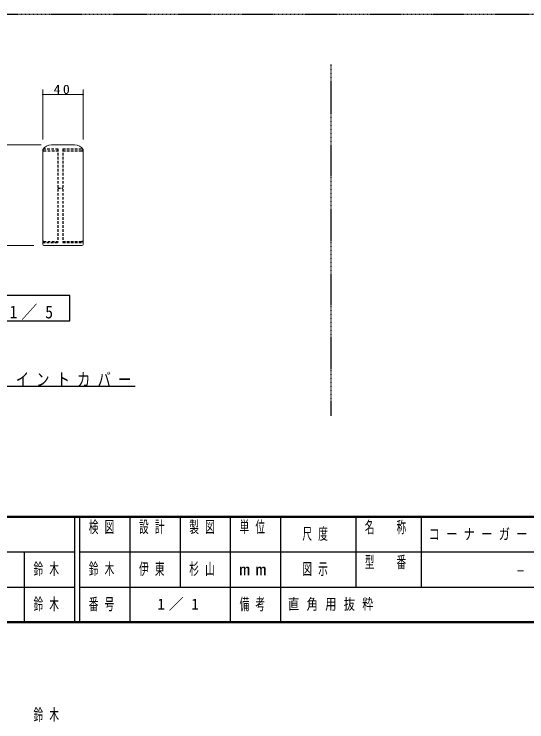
# Model space of a CAD drawing. Units: millimetres, scale not verified. Extents: x -3908 to 0, y -198 to 2670.
# Drawn here: x -2555 to -1535, y -198 to 1210 of the extents above; entities that cross this region are included whole.
import ezdxf
from ezdxf.enums import TextEntityAlignment as Align

# ---------------------------------------------------------------- set-up
doc = ezdxf.new("R2010")
doc.units = ezdxf.units.MM
doc.linetypes.add('USER3', pattern=[8, 3, -1, 1, -1, 1, -1])
doc.linetypes.add('USER4', pattern=[8, 5, -3])
for name, color, linetype, lineweight in [('A3図枠', 7, 'Continuous', 25), ('線', 7, 'Continuous', 25), ('補助', 2, 'Continuous', 13)]:
    doc.layers.add(name, color=color, linetype=linetype, lineweight=lineweight)
doc.layers.add('図面プロファイル', color=7, linetype='Continuous')
doc.styles.add('ＭＳ ゴシック', font='')
doc.styles.get('ＭＳ ゴシック').set_extended_font_data('MS Gothic')

# ---------------------------------------------------------------- blocks, each defined once
blk = doc.blocks.new('dimension_origin')
at = {"color": 0, "linetype": 'Continuous', "lineweight": -2}
blk.add_circle((0, 0), 1.25, dxfattribs=at)

msp = doc.modelspace()

# ---------------------------------------------------------------- linework, layer by layer
at = {"layer": 'A3図枠', "lineweight": 50}
for p, q in [((-3850, 210), (0, 210)), ((-3850, 0), (0, 0))]:
    msp.add_line(p, q, dxfattribs=at)
at = {"layer": 'A3図枠', "color": 211}
for p, q in [((-2435, 210), (-2435, 0)), ((-2425, 210), (-2425, 0)), ((-2325, 210), (-2325, 70)), ((-2225, 210), (-2225, 70)), ((-2125, 210), (-2125, 0)), ((-2025, 210), (-2025, 70)), ((-1875, 210), (-1875, 70)), ((-1875, 140), (-700, 140)), ((-2425, 70), (0, 70))]:
    msp.add_line(p, q, dxfattribs=at)
at = {"layer": 'A3図枠'}
for p, q in [((-1745, 210), (-1745, 70)), ((-3850, 140), (-2435, 140)), ((-2535, 140), (-2535, 0)), ((-2425, 140), (-1875, 140)), ((-3850, 70), (-2435, 70)), ((-2325, 70), (-2325, 0)), ((-2025, 70), (-2025, 0))]:
    msp.add_line(p, q, dxfattribs=at)
at = {"layer": '線', "color": 2, "linetype": 'USER3'}
for p, q in [((-3750, 1210), (-100, 1210)), ((-1925, 1110), (-1925, 410))]:
    msp.add_line(p, q, dxfattribs=at)
at = {"layer": '線', "lineweight": 13}
for p, q in [((-2481, 950), (-2435, 950)), ((-2498, 940.536), (-2498, 752)), ((-2418, 940.536), (-2418, 752)), ((-2496, 750), (-2420, 750))]:
    msp.add_line(p, q, dxfattribs=at)
at = {"layer": '線', "color": 4, "linetype": 'USER4'}
for p, q in [((-2497, 942), (-2468, 942)), ((-2496, 938), (-2468, 938)), ((-2468, 942), (-2468, 756)), ((-2458, 942), (-2419, 942)), ((-2458, 942), (-2458, 756)), ((-2458, 938), (-2420, 938)), ((-2468, 864), (-2458, 864)), ((-2498, 756), (-2468, 756)), ((-2496, 758), (-2468, 758)), ((-2458, 758), (-2420, 758)), ((-2458, 756), (-2418, 756))]:
    msp.add_line(p, q, dxfattribs=at)
at = {"layer": '線', "lineweight": 13}
for centre, radius, start, end in [((-2481, 930), 20, 90, 148.21167), ((-2435, 930), 20, 31.78833, 90), ((-2496, 940), 2, 180, 270), ((-2420, 940), 2, 270, 0), ((-2496, 752), 2, 180, 270), ((-2420, 752), 2, 270, 0)]:
    msp.add_arc(centre, radius, start, end, dxfattribs=at)
at = {"layer": '線', "color": 4, "linetype": 'USER4'}
for centre, start, end in [((-2496, 940), 180, 270), ((-2420, 940), 270, 0), ((-2496, 756), 90, 180), ((-2420, 756), 0, 90)]:
    msp.add_arc(centre, 2, start, end, dxfattribs=at)
at = {"layer": '補助'}
for p, q in [((-2498, 960.536), (-2498, 1060)), ((-2418, 960.536), (-2418, 1060)), ((-2498, 1050), (-2418, 1050)), ((-2501, 950), (-2608, 950)), ((-2516, 750), (-2608, 750))]:
    msp.add_line(p, q, dxfattribs=at)
at = {"layer": '補助', "lineweight": 25}
msp.add_line((-3073.834, 470), (-2314.166, 470), dxfattribs=at)
msp.add_lwpolyline([(-2944, 650), (-2944, 600), (-2444, 600), (-2444, 650)], close=True, dxfattribs=at)

# ---------------------------------------------------------------- block references
at = {"layer": '補助', "xscale": 0.667, "yscale": 0.667}
msp.add_blockref('dimension_origin', (-2498, 1050), dxfattribs=at)
at = {"layer": '補助', "xscale": 0.667, "yscale": 0.667, "rotation": 180}
msp.add_blockref('dimension_origin', (-2418, 1050), dxfattribs=at)

# ---------------------------------------------------------------- texts
at = {"layer": 'A3図枠', "color": 4, "char_height": 23.46, "style": 'ＭＳ ゴシック'}
for s, insert, attachment_point in [('\\T1.64;\\W0.6;検図', (-2375, 201.667), 2), ('\\T1.64;\\W0.6;設計', (-2275, 201.667), 2), ('\\T1.64;\\W0.6;製図', (-2175, 201.667), 2), ('\\T1.64;\\W0.6;単位', (-2075, 201.667), 2), ('\\T1.64;\\W0.6;名\u3000称', (-1810, 201.028), 2), ('\\T1.64;\\W0.6;尺度', (-1950, 175), 5), ('\\T1.64;\\W0.6;型\u3000番', (-1810, 131.667), 2), ('\\T1.64;\\W0.6;図示', (-1950, 105), 5), ('\\T1.5;\\W1.35;mm', (-2075, 105), 5), ('\\T1.64;\\W0.6;番号', (-2375, 35), 5), ('\\T1.64;\\W0.6;備考', (-2075, 35), 5)]:
    msp.add_mtext(s, dxfattribs=dict(at, insert=insert, attachment_point=attachment_point))
at = {"layer": '図面プロファイル', "style": 'ＭＳ ゴシック', "width": 1.45}
msp.add_text('-', height=21.99, dxfattribs=at).set_placement((-1547.5, 105), align=Align.MIDDLE_CENTER)
at = {"layer": '図面プロファイル', "style": 'ＭＳ ゴシック'}
for s, insert, char_height, attachment_point in [('\\T1.55;\\W0.75;コーナーガードロム100', (-1547.5, 175), 21.99, 5), ('\\T1.64;\\W0.6;鈴木', (-2485, 105), 23.46, 5), ('\\T1.64;\\W0.6;鈴木', (-2375, 105), 23.46, 5), ('\\T1.64;\\W0.6;伊東', (-2275, 105), 23.46, 5), ('\\T1.64;\\W0.6;杉山', (-2175, 105), 23.46, 5), ('\\T1.64;\\W0.6;鈴木', (-2485, 35), 23.46, 5), ('\\T1.5;1／1', (-2225, 35), 21.99, 5), ('\\T1.64;\\W0.75;直角用抜粋', (-2010, 35), 21.99, 4), ('\\T1.64;\\W0.6;鈴木', (-2485, -185), 23.46, 5)]:
    msp.add_mtext(s, dxfattribs=dict(at, insert=insert, char_height=char_height, attachment_point=attachment_point))
at = {"layer": '補助', "attachment_point": 8, "style": 'ＭＳ ゴシック'}
for s, insert, char_height in [('\\T1.34;\\W1.1;40', (-2458, 1051), 18.33), ('\\T1.5;\\W0.9;立面・側面図\\~S=1／5', (-2694, 601.667), 25.66), ('\\T1.55;\\W0.75;コーナーガードロム100\\~ジョイントカバー', (-2694, 468.304), 25.66)]:
    msp.add_mtext(s, dxfattribs=dict(at, insert=insert, char_height=char_height))

doc.saveas('drawing.dxf')
